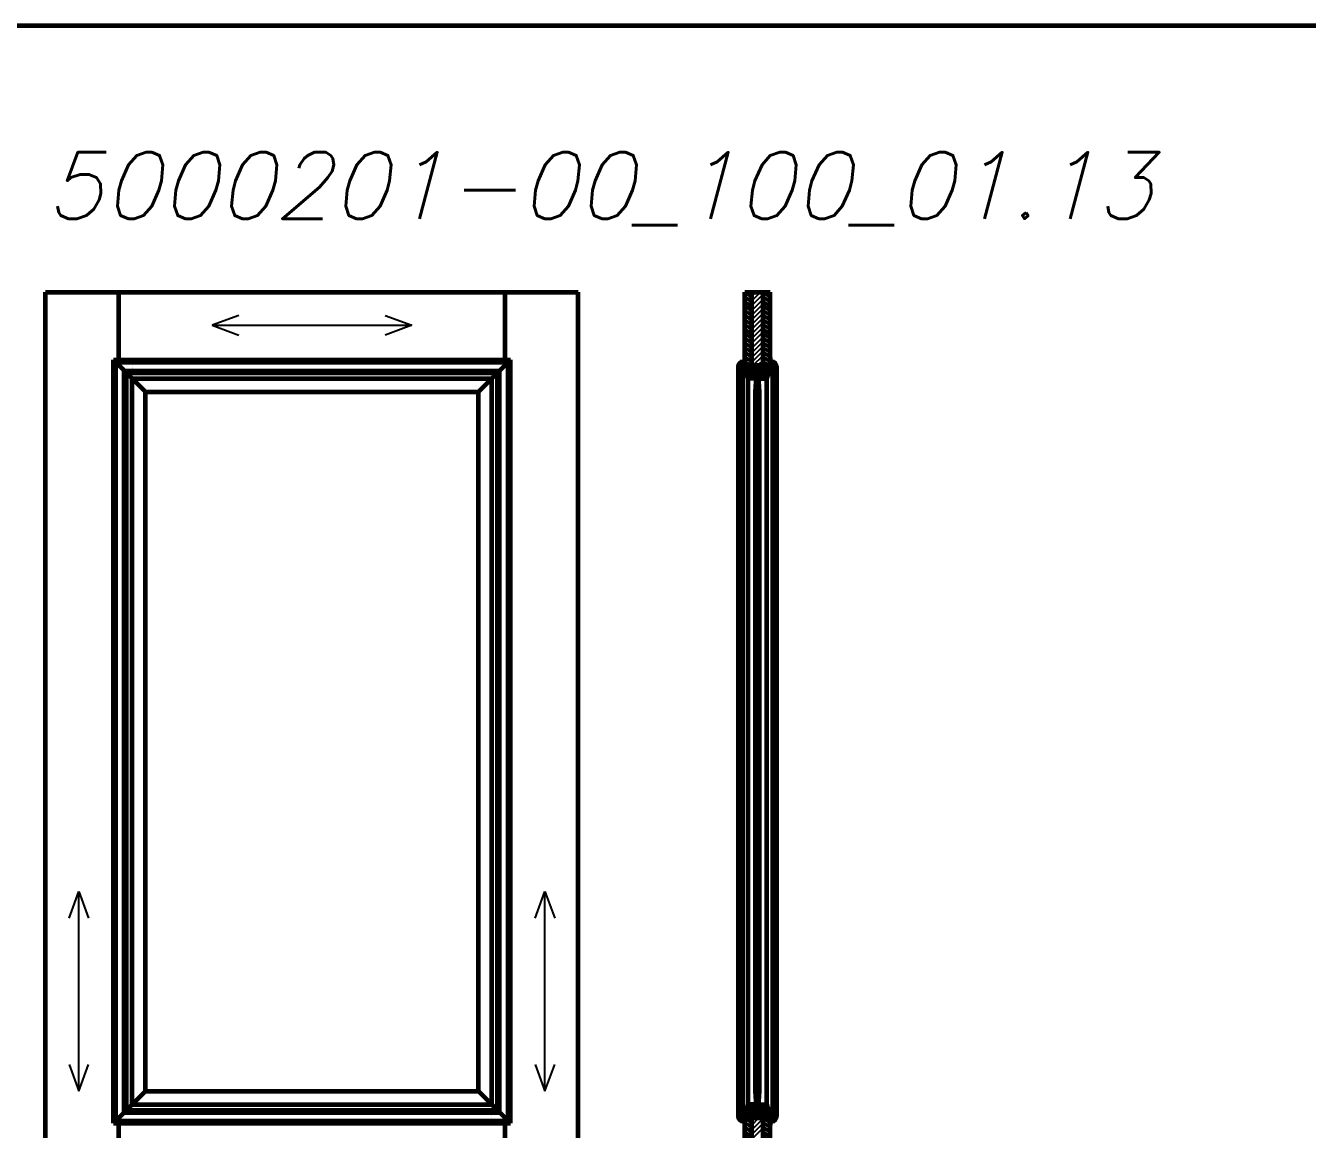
# Model space of a CAD drawing. Header units: inches. Extents: x -4554 to 14101, y -13650 to 2449.
# Drawn here: x -30 to 1895, y -5557 to -3900 of the extents above; entities that cross this region are included whole.
import ezdxf

# ---------------------------------------------------------------- set-up
doc = ezdxf.new("R2010")
doc.units = ezdxf.units.IN
doc.layers.add('Слой1', color=7, linetype='Continuous')
doc.styles.get("Standard").update_dxf_attribs({"font": 'txt.shx', "oblique": 15, "height": 5})

# ---------------------------------------------------------------- blocks, each defined once
blk = doc.blocks.new('*B6')
at = {"layer": 'Слой1', "linetype": 'Continuous'}
for p, q in [((1066.3, -4445.5), (1069.8, -4441.9)), ((1066.3, -4444), (1068.4, -4441.9)), ((1066.9, -4436.4), (1070.4, -4432.8)), ((1066.9, -4435), (1069, -4432.8)), ((1071.1, -4436.4), (1067.6, -4440)), ((1069.7, -4436.4), (1067.6, -4438.5)), ((1067.7, -4445.5), (1069.8, -4443.3)), ((1071.6, -4444.4), (1068.1, -4447.9)), ((1070.2, -4444.4), (1068.1, -4446.5)), ((1068.3, -4436.4), (1070.4, -4434.2)), ((1071.1, -4437.8), (1069, -4440)), ((1071.6, -4445.8), (1069.5, -4447.9)), ((1066, -4454.2), (1069.5, -4450.7)), ((1066, -4452.8), (1068.1, -4450.7)), ((1066, -4462.7), (1069.5, -4459.2)), ((1066, -4461.3), (1068.1, -4459.2)), ((1067.4, -4454.2), (1069.5, -4452.1)), ((1067.4, -4462.7), (1069.5, -4460.6)), ((1072, -4452.5), (1068.5, -4456)), ((1070.6, -4452.5), (1068.5, -4454.6)), ((1072, -4461), (1068.5, -4464.5)), ((1070.6, -4461), (1068.5, -4463.1)), ((1072, -4453.9), (1069.9, -4456)), ((1072, -4462.4), (1069.9, -4464.5)), ((1066, -4471.2), (1069.5, -4467.7)), ((1066, -4469.8), (1068.1, -4467.7)), ((1066, -4479.7), (1069.5, -4476.2)), ((1066, -4478.3), (1068.1, -4476.2)), ((1066, -4488.2), (1069.5, -4484.7)), ((1066, -4486.8), (1068.1, -4484.7)), ((1067.4, -4471.2), (1069.5, -4469.1)), ((1067.4, -4479.7), (1069.5, -4477.6)), ((1072, -4469.5), (1068.5, -4473)), ((1070.6, -4469.5), (1068.5, -4471.6)), ((1072, -4477.9), (1068.5, -4481.5)), ((1070.6, -4477.9), (1068.5, -4480.1)), ((1072, -4470.9), (1069.9, -4473)), ((1072, -4479.4), (1069.9, -4481.5)), ((1066, -4496.7), (1069.5, -4493.1)), ((1066, -4495.3), (1068.1, -4493.1)), ((1066, -4505.2), (1069.5, -4501.6)), ((1066, -4503.7), (1068.1, -4501.6)), ((1067.4, -4488.2), (1069.5, -4486.1)), ((1067.4, -4496.7), (1069.5, -4494.6)), ((1067.4, -4505.2), (1069.5, -4503)), ((1072, -4486.4), (1068.5, -4490)), ((1070.6, -4486.4), (1068.5, -4488.6)), ((1072, -4494.9), (1068.5, -4498.5)), ((1070.6, -4494.9), (1068.5, -4497)), ((1072, -4503.4), (1068.5, -4506.9)), ((1070.6, -4503.4), (1068.5, -4505.5)), ((1072, -4487.8), (1069.9, -4490)), ((1072, -4496.3), (1069.9, -4498.5)), ((1066, -4513.6), (1069.5, -4510.1)), ((1066, -4512.2), (1068.1, -4510.1)), ((1066, -4522.1), (1069.5, -4518.6)), ((1066, -4520.7), (1068.1, -4518.6)), ((1067.4, -4513.6), (1069.5, -4511.5)), ((1067.4, -4522.1), (1069.5, -4520)), ((1072, -4511.9), (1068.5, -4515.4)), ((1070.6, -4511.9), (1068.5, -4514)), ((1072, -4520.4), (1068.5, -4523.9)), ((1070.6, -4520.4), (1068.5, -4522.5)), ((1072, -4504.8), (1069.9, -4506.9)), ((1072, -4513.3), (1069.9, -4515.4)), ((1072, -4521.8), (1069.9, -4523.9)), ((1066, -4530.6), (1069.5, -4527.1)), ((1066, -4529.2), (1068.1, -4527.1)), ((1066, -4539.1), (1069.5, -4535.6)), ((1066, -4537.7), (1068.1, -4535.6)), ((1067.4, -4530.6), (1069.5, -4528.5)), ((1067.4, -4539.1), (1069.5, -4537)), ((1072, -4528.9), (1068.5, -4532.4)), ((1070.6, -4528.9), (1068.5, -4531)), ((1072, -4537.3), (1068.5, -4540.9)), ((1070.6, -4537.3), (1068.5, -4539.5)), ((1072, -4530.3), (1069.9, -4532.4)), ((1072, -4538.8), (1069.9, -4540.9)), ((1066, -4547.6), (1069.5, -4544.1)), ((1066, -4546.2), (1068.1, -4544.1)), ((1066, -4556.1), (1069.5, -4552.5)), ((1066, -4554.7), (1068.1, -4552.5)), ((1066, -4564.6), (1069.5, -4561)), ((1066, -4563.1), (1068.1, -4561)), ((1067.4, -4547.6), (1069.5, -4545.5)), ((1067.4, -4556.1), (1069.5, -4553.9)), ((1072, -4545.8), (1068.5, -4549.4)), ((1070.6, -4545.8), (1068.5, -4547.9)), ((1072, -4554.3), (1068.5, -4557.8)), ((1070.6, -4554.3), (1068.5, -4556.4)), ((1072, -4547.2), (1069.9, -4549.4)), ((1072, -4555.7), (1069.9, -4557.8)), ((1066, -4573), (1069.5, -4569.5)), ((1066, -4571.6), (1068.1, -4569.5)), ((1066, -4581.5), (1069.5, -4578)), ((1066, -4580.1), (1068.1, -4578)), ((1067.4, -4564.6), (1069.5, -4562.4)), ((1067.4, -4573), (1069.5, -4570.9)), ((1067.4, -4581.5), (1069.5, -4579.4)), ((1072, -4562.8), (1068.5, -4566.3)), ((1070.6, -4562.8), (1068.5, -4564.9)), ((1072, -4571.3), (1068.5, -4574.8)), ((1070.6, -4571.3), (1068.5, -4573.4)), ((1072, -4579.8), (1068.5, -4583.3)), ((1070.6, -4579.8), (1068.5, -4581.9)), ((1072, -4564.2), (1069.9, -4566.3)), ((1072, -4572.7), (1069.9, -4574.8)), ((1072, -4581.2), (1069.9, -4583.3)), ((1066, -4590), (1069.5, -4586.5)), ((1066, -4588.6), (1068.1, -4586.5)), ((1066, -4598.5), (1069.5, -4595)), ((1066, -4597.1), (1068.1, -4595)), ((1067.4, -4590), (1069.5, -4587.9)), ((1067.4, -4598.5), (1069.5, -4596.4)), ((1072, -4588.3), (1068.5, -4591.8)), ((1070.6, -4588.3), (1068.5, -4590.4)), ((1072, -4596.7), (1068.5, -4600.3)), ((1070.6, -4596.7), (1068.5, -4598.9)), ((1072, -4589.7), (1069.9, -4591.8)), ((1072, -4598.2), (1069.9, -4600.3)), ((1066, -4607), (1069.5, -4603.4)), ((1066, -4605.6), (1068.1, -4603.4)), ((1066, -4615.5), (1069.5, -4611.9)), ((1066, -4614.1), (1068.1, -4611.9)), ((1067.4, -4607), (1069.5, -4604.9)), ((1067.4, -4615.5), (1069.5, -4613.3)), ((1072, -4605.2), (1068.5, -4608.8)), ((1070.6, -4605.2), (1068.5, -4607.3)), ((1072, -4613.7), (1068.5, -4617.2)), ((1070.6, -4613.7), (1068.5, -4615.8)), ((1072, -4606.6), (1069.9, -4608.8)), ((1072, -4615.1), (1069.9, -4617.2)), ((1066, -4624), (1069.5, -4620.4)), ((1066, -4622.5), (1068.1, -4620.4)), ((1066, -4632.4), (1069.5, -4628.9)), ((1066, -4631), (1068.1, -4628.9)), ((1066, -4640.9), (1069.5, -4637.4)), ((1066, -4639.5), (1068.1, -4637.4)), ((1067.4, -4624), (1069.5, -4621.8)), ((1067.4, -4632.4), (1069.5, -4630.3)), ((1067.4, -4640.9), (1069.5, -4638.8)), ((1072, -4622.2), (1068.5, -4625.7)), ((1070.6, -4622.2), (1068.5, -4624.3)), ((1072, -4630.7), (1068.5, -4634.2)), ((1070.6, -4630.7), (1068.5, -4632.8)), ((1072, -4623.6), (1069.9, -4625.7)), ((1072, -4632.1), (1069.9, -4634.2)), ((1066, -4649.4), (1069.5, -4645.9)), ((1066, -4648), (1068.1, -4645.9)), ((1066, -4657.9), (1069.5, -4654.4)), ((1066, -4656.5), (1068.1, -4654.4)), ((1067.4, -4649.4), (1069.5, -4647.3)), ((1067.4, -4657.9), (1069.5, -4655.8)), ((1072, -4639.2), (1068.5, -4642.7)), ((1070.6, -4639.2), (1068.5, -4641.3)), ((1072, -4647.7), (1068.5, -4651.2)), ((1070.6, -4647.7), (1068.5, -4649.8)), ((1072, -4656.1), (1068.5, -4659.7)), ((1070.6, -4656.1), (1068.5, -4658.3)), ((1072, -4640.6), (1069.9, -4642.7)), ((1072, -4649.1), (1069.9, -4651.2)), ((1072, -4657.6), (1069.9, -4659.7)), ((1066, -4666.4), (1069.5, -4662.8)), ((1066, -4665), (1068.1, -4662.8)), ((1066, -4674.9), (1069.5, -4671.3)), ((1066, -4673.5), (1068.1, -4671.3)), ((1067.4, -4666.4), (1069.5, -4664.3)), ((1067.4, -4674.9), (1069.5, -4672.7)), ((1072, -4664.6), (1068.5, -4668.2)), ((1070.6, -4664.6), (1068.5, -4666.7)), ((1072, -4673.1), (1068.5, -4676.6)), ((1070.6, -4673.1), (1068.5, -4675.2)), ((1072, -4666), (1069.9, -4668.2)), ((1072, -4674.5), (1069.9, -4676.6)), ((1066, -4683.4), (1069.5, -4679.8)), ((1066, -4681.9), (1068.1, -4679.8)), ((1066, -4691.8), (1069.5, -4688.3)), ((1066, -4690.4), (1068.1, -4688.3)), ((1066, -4700.3), (1069.5, -4696.8)), ((1066, -4698.9), (1068.1, -4696.8)), ((1067.4, -4683.4), (1069.5, -4681.2)), ((1067.4, -4691.8), (1069.5, -4689.7)), ((1072, -4681.6), (1068.5, -4685.1)), ((1070.6, -4681.6), (1068.5, -4683.7)), ((1072, -4690.1), (1068.5, -4693.6)), ((1070.6, -4690.1), (1068.5, -4692.2)), ((1072, -4683), (1069.9, -4685.1)), ((1072, -4691.5), (1069.9, -4693.6)), ((1066, -4708.8), (1069.5, -4705.3)), ((1066, -4707.4), (1068.1, -4705.3)), ((1066, -4717.3), (1069.5, -4713.8)), ((1066, -4715.9), (1068.1, -4713.8)), ((1067.4, -4700.3), (1069.5, -4698.2)), ((1067.4, -4708.8), (1069.5, -4706.7)), ((1067.4, -4717.3), (1069.5, -4715.2)), ((1072, -4698.6), (1068.5, -4702.1)), ((1070.6, -4698.6), (1068.5, -4700.7)), ((1072, -4707), (1068.5, -4710.6)), ((1070.6, -4707), (1068.5, -4709.2)), ((1072, -4715.5), (1068.5, -4719.1)), ((1070.6, -4715.5), (1068.5, -4717.7)), ((1072, -4700), (1069.9, -4702.1)), ((1072, -4708.5), (1069.9, -4710.6)), ((1066, -4725.8), (1069.5, -4722.2)), ((1066, -4724.4), (1068.1, -4722.2)), ((1066, -4734.3), (1069.5, -4730.7)), ((1066, -4732.8), (1068.1, -4730.7)), ((1067.4, -4725.8), (1069.5, -4723.7)), ((1067.4, -4734.3), (1069.5, -4732.1)), ((1072, -4724), (1068.5, -4727.6)), ((1070.6, -4724), (1068.5, -4726.1)), ((1072, -4732.5), (1068.5, -4736)), ((1070.6, -4732.5), (1068.5, -4734.6)), ((1072, -4716.9), (1069.9, -4719.1)), ((1072, -4725.4), (1069.9, -4727.6)), ((1072, -4733.9), (1069.9, -4736)), ((1066, -4742.7), (1069.5, -4739.2)), ((1066, -4741.3), (1068.1, -4739.2)), ((1066, -4751.2), (1069.5, -4747.7)), ((1066, -4749.8), (1068.1, -4747.7)), ((1067.4, -4742.7), (1069.5, -4740.6)), ((1067.4, -4751.2), (1069.5, -4749.1)), ((1072, -4741), (1068.5, -4744.5)), ((1070.6, -4741), (1068.5, -4743.1)), ((1072, -4749.5), (1068.5, -4753)), ((1070.6, -4749.5), (1068.5, -4751.6)), ((1072, -4742.4), (1069.9, -4744.5)), ((1072, -4750.9), (1069.9, -4753)), ((1066, -4759.7), (1069.5, -4756.2)), ((1066, -4758.3), (1068.1, -4756.2)), ((1066, -4768.2), (1069.5, -4764.7)), ((1066, -4766.8), (1068.1, -4764.7)), ((1066, -4776.7), (1069.5, -4773.2)), ((1066, -4775.3), (1068.1, -4773.2)), ((1067.4, -4759.7), (1069.5, -4757.6)), ((1067.4, -4768.2), (1069.5, -4766.1)), ((1072, -4758), (1068.5, -4761.5)), ((1070.6, -4758), (1068.5, -4760.1)), ((1072, -4766.4), (1068.5, -4770)), ((1070.6, -4766.4), (1068.5, -4768.6)), ((1072, -4759.4), (1069.9, -4761.5)), ((1072, -4767.9), (1069.9, -4770)), ((1066, -4785.2), (1069.5, -4781.6)), ((1066, -4783.8), (1068.1, -4781.6)), ((1066, -4793.7), (1069.5, -4790.1)), ((1066, -4792.2), (1068.1, -4790.1)), ((1067.4, -4776.7), (1069.5, -4774.6)), ((1067.4, -4785.2), (1069.5, -4783.1)), ((1067.4, -4793.7), (1069.5, -4791.5)), ((1072, -4774.9), (1068.5, -4778.5)), ((1070.6, -4774.9), (1068.5, -4777.1)), ((1072, -4783.4), (1068.5, -4787)), ((1070.6, -4783.4), (1068.5, -4785.5)), ((1072, -4791.9), (1068.5, -4795.4)), ((1070.6, -4791.9), (1068.5, -4794)), ((1072, -4776.3), (1069.9, -4778.5)), ((1072, -4784.8), (1069.9, -4787)), ((1066, -4802.1), (1069.5, -4798.6)), ((1066, -4800.7), (1068.1, -4798.6)), ((1066, -4810.6), (1069.5, -4807.1)), ((1066, -4809.2), (1068.1, -4807.1)), ((1067.4, -4802.1), (1069.5, -4800)), ((1067.4, -4810.6), (1069.5, -4808.5)), ((1072, -4800.4), (1068.5, -4803.9)), ((1070.6, -4800.4), (1068.5, -4802.5)), ((1072, -4808.9), (1068.5, -4812.4)), ((1070.6, -4808.9), (1068.5, -4811)), ((1072, -4793.3), (1069.9, -4795.4)), ((1072, -4801.8), (1069.9, -4803.9)), ((1072, -4810.3), (1069.9, -4812.4)), ((1066, -4819.1), (1069.5, -4815.6)), ((1066, -4817.7), (1068.1, -4815.6)), ((1066, -4827.6), (1069.5, -4824.1)), ((1066, -4826.2), (1068.1, -4824.1)), ((1067.4, -4819.1), (1069.5, -4817)), ((1067.4, -4827.6), (1069.5, -4825.5)), ((1072, -4817.4), (1068.5, -4820.9)), ((1070.6, -4817.4), (1068.5, -4819.5)), ((1072, -4825.8), (1068.5, -4829.4)), ((1070.6, -4825.8), (1068.5, -4828)), ((1072, -4818.8), (1069.9, -4820.9)), ((1072, -4827.3), (1069.9, -4829.4)), ((1066, -4836.1), (1069.5, -4832.6)), ((1066, -4834.7), (1068.1, -4832.6)), ((1066, -4844.6), (1069.5, -4841)), ((1066, -4843.2), (1068.1, -4841)), ((1066, -4853.1), (1069.5, -4849.5)), ((1066, -4851.6), (1068.1, -4849.5)), ((1067.4, -4836.1), (1069.5, -4834)), ((1067.4, -4844.6), (1069.5, -4842.4)), ((1072, -4834.3), (1068.5, -4837.9)), ((1070.6, -4834.3), (1068.5, -4836.4)), ((1072, -4842.8), (1068.5, -4846.3)), ((1070.6, -4842.8), (1068.5, -4844.9)), ((1072, -4835.7), (1069.9, -4837.9)), ((1072, -4844.2), (1069.9, -4846.3)), ((1066, -4861.5), (1069.5, -4858)), ((1066, -4860.1), (1068.1, -4858)), ((1066, -4870), (1069.5, -4866.5)), ((1066, -4868.6), (1068.1, -4866.5)), ((1067.4, -4853.1), (1069.5, -4850.9)), ((1067.4, -4861.5), (1069.5, -4859.4)), ((1067.4, -4870), (1069.5, -4867.9)), ((1072, -4851.3), (1068.5, -4854.8)), ((1070.6, -4851.3), (1068.5, -4853.4)), ((1072, -4859.8), (1068.5, -4863.3)), ((1070.6, -4859.8), (1068.5, -4861.9)), ((1072, -4868.3), (1068.5, -4871.8)), ((1070.6, -4868.3), (1068.5, -4870.4)), ((1072, -4852.7), (1069.9, -4854.8)), ((1072, -4861.2), (1069.9, -4863.3)), ((1072, -4869.7), (1069.9, -4871.8)), ((1066, -4878.5), (1069.5, -4875)), ((1066, -4877.1), (1068.1, -4875)), ((1066, -4887), (1069.5, -4883.5)), ((1066, -4885.6), (1068.1, -4883.5)), ((1067.4, -4878.5), (1069.5, -4876.4)), ((1067.4, -4887), (1069.5, -4884.9)), ((1072, -4876.8), (1068.5, -4880.3)), ((1070.6, -4876.8), (1068.5, -4878.9)), ((1072, -4885.2), (1068.5, -4888.8)), ((1070.6, -4885.2), (1068.5, -4887.4)), ((1072, -4878.2), (1069.9, -4880.3)), ((1072, -4886.7), (1069.9, -4888.8)), ((1066, -4895.5), (1069.5, -4891.9)), ((1066, -4894.1), (1068.1, -4891.9)), ((1066, -4904), (1069.5, -4900.4)), ((1066, -4902.6), (1068.1, -4900.4)), ((1067.4, -4895.5), (1069.5, -4893.4)), ((1067.4, -4904), (1069.5, -4901.8)), ((1072, -4893.7), (1068.5, -4897.3)), ((1070.6, -4893.7), (1068.5, -4895.8)), ((1072, -4902.2), (1068.5, -4905.7)), ((1070.6, -4902.2), (1068.5, -4904.3)), ((1072, -4895.1), (1069.9, -4897.3)), ((1072, -4903.6), (1069.9, -4905.7)), ((1066, -4912.5), (1069.5, -4908.9)), ((1066, -4911), (1068.1, -4908.9)), ((1066, -4920.9), (1069.5, -4917.4)), ((1066, -4919.5), (1068.1, -4917.4)), ((1066, -4929.4), (1069.5, -4925.9)), ((1066, -4928), (1068.1, -4925.9)), ((1067.4, -4912.5), (1069.5, -4910.3)), ((1067.4, -4920.9), (1069.5, -4918.8)), ((1067.4, -4929.4), (1069.5, -4927.3)), ((1072, -4910.7), (1068.5, -4914.2)), ((1070.6, -4910.7), (1068.5, -4912.8)), ((1072, -4919.2), (1068.5, -4922.7)), ((1070.6, -4919.2), (1068.5, -4921.3)), ((1072, -4927.7), (1068.5, -4931.2)), ((1070.6, -4927.7), (1068.5, -4929.8)), ((1072, -4912.1), (1069.9, -4914.2)), ((1072, -4920.6), (1069.9, -4922.7)), ((1066, -4937.9), (1069.5, -4934.4)), ((1066, -4936.5), (1068.1, -4934.4)), ((1066, -4946.4), (1069.5, -4942.9)), ((1066, -4945), (1068.1, -4942.9)), ((1067.4, -4937.9), (1069.5, -4935.8)), ((1067.4, -4946.4), (1069.5, -4944.3)), ((1072, -4936.2), (1068.5, -4939.7)), ((1070.6, -4936.2), (1068.5, -4938.3)), ((1072, -4944.6), (1068.5, -4948.2)), ((1070.6, -4944.6), (1068.5, -4946.8)), ((1072, -4929.1), (1069.9, -4931.2)), ((1072, -4937.6), (1069.9, -4939.7)), ((1072, -4946.1), (1069.9, -4948.2)), ((1066, -4954.9), (1069.5, -4951.3)), ((1066, -4953.5), (1068.1, -4951.3)), ((1066, -4963.4), (1069.5, -4959.8)), ((1066, -4962), (1068.1, -4959.8)), ((1067.4, -4954.9), (1069.5, -4952.8)), ((1067.4, -4963.4), (1069.5, -4961.2)), ((1072, -4953.1), (1068.5, -4956.7)), ((1070.6, -4953.1), (1068.5, -4955.2)), ((1072, -4961.6), (1068.5, -4965.1)), ((1070.6, -4961.6), (1068.5, -4963.7)), ((1072, -4954.5), (1069.9, -4956.7)), ((1072, -4963), (1069.9, -4965.1)), ((1066, -4971.9), (1069.5, -4968.3)), ((1066, -4970.4), (1068.1, -4968.3)), ((1066, -4980.3), (1069.5, -4976.8)), ((1066, -4978.9), (1068.1, -4976.8)), ((1066, -4988.8), (1069.5, -4985.3)), ((1066, -4987.4), (1068.1, -4985.3)), ((1067.4, -4971.9), (1069.5, -4969.7)), ((1067.4, -4980.3), (1069.5, -4978.2)), ((1072, -4970.1), (1068.5, -4973.6)), ((1070.6, -4970.1), (1068.5, -4972.2)), ((1072, -4978.6), (1068.5, -4982.1)), ((1070.6, -4978.6), (1068.5, -4980.7)), ((1072, -4971.5), (1069.9, -4973.6)), ((1072, -4980), (1069.9, -4982.1)), ((1066, -4997.3), (1069.5, -4993.8)), ((1066, -4995.9), (1068.1, -4993.8)), ((1066, -5005.8), (1069.5, -5002.3)), ((1066, -5004.4), (1068.1, -5002.3)), ((1067.4, -4988.8), (1069.5, -4986.7)), ((1067.4, -4997.3), (1069.5, -4995.2)), ((1067.4, -5005.8), (1069.5, -5003.7)), ((1072, -4987.1), (1068.5, -4990.6)), ((1070.6, -4987.1), (1068.5, -4989.2)), ((1072, -4995.5), (1068.5, -4999.1)), ((1070.6, -4995.5), (1068.5, -4997.7)), ((1072, -5004), (1068.5, -5007.6)), ((1070.6, -5004), (1068.5, -5006.2)), ((1072, -4988.5), (1069.9, -4990.6)), ((1072, -4997), (1069.9, -4999.1)), ((1066, -5014.3), (1069.5, -5010.7)), ((1066, -5012.9), (1068.1, -5010.7)), ((1066, -5022.8), (1069.5, -5019.2)), ((1066, -5021.3), (1068.1, -5019.2)), ((1067.4, -5014.3), (1069.5, -5012.2)), ((1067.4, -5022.8), (1069.5, -5020.6)), ((1072, -5012.5), (1068.5, -5016.1)), ((1070.6, -5012.5), (1068.5, -5014.6)), ((1072, -5021), (1068.5, -5024.5)), ((1070.6, -5021), (1068.5, -5023.1)), ((1072, -5005.4), (1069.9, -5007.6)), ((1072, -5013.9), (1069.9, -5016.1)), ((1072, -5022.4), (1069.9, -5024.5)), ((1066, -5031.2), (1069.5, -5027.7)), ((1066, -5029.8), (1068.1, -5027.7)), ((1066, -5039.7), (1069.5, -5036.2)), ((1066, -5038.3), (1068.1, -5036.2)), ((1067.4, -5031.2), (1069.5, -5029.1)), ((1067.4, -5039.7), (1069.5, -5037.6)), ((1072, -5029.5), (1068.5, -5033)), ((1070.6, -5029.5), (1068.5, -5031.6)), ((1072, -5038), (1068.5, -5041.5)), ((1070.6, -5038), (1068.5, -5040.1)), ((1072, -5030.9), (1069.9, -5033)), ((1072, -5039.4), (1069.9, -5041.5)), ((1066, -5048.2), (1069.5, -5044.7)), ((1066, -5046.8), (1068.1, -5044.7)), ((1066, -5056.7), (1069.5, -5053.2)), ((1066, -5055.3), (1068.1, -5053.2)), ((1066, -5065.2), (1069.5, -5061.7)), ((1066, -5063.8), (1068.1, -5061.7)), ((1067.4, -5048.2), (1069.5, -5046.1)), ((1067.4, -5056.7), (1069.5, -5054.6)), ((1072, -5046.5), (1068.5, -5050)), ((1070.6, -5046.5), (1068.5, -5048.6)), ((1072, -5054.9), (1068.5, -5058.5)), ((1070.6, -5054.9), (1068.5, -5057.1)), ((1072, -5047.9), (1069.9, -5050)), ((1072, -5056.4), (1069.9, -5058.5)), ((1066, -5073.7), (1069.5, -5070.1)), ((1066, -5072.3), (1068.1, -5070.1)), ((1066, -5082.2), (1069.5, -5078.6)), ((1066, -5080.7), (1068.1, -5078.6)), ((1067.4, -5065.2), (1069.5, -5063.1)), ((1067.4, -5073.7), (1069.5, -5071.6)), ((1067.4, -5082.2), (1069.5, -5080)), ((1072, -5063.4), (1068.5, -5067)), ((1070.6, -5063.4), (1068.5, -5065.6)), ((1072, -5071.9), (1068.5, -5075.5)), ((1070.6, -5071.9), (1068.5, -5074)), ((1072, -5080.4), (1068.5, -5083.9)), ((1070.6, -5080.4), (1068.5, -5082.5)), ((1072, -5064.8), (1069.9, -5067)), ((1072, -5073.3), (1069.9, -5075.5)), ((1072, -5081.8), (1069.9, -5083.9)), ((1066, -5090.6), (1069.5, -5087.1)), ((1066, -5089.2), (1068.1, -5087.1)), ((1066, -5099.1), (1069.5, -5095.6)), ((1066, -5097.7), (1068.1, -5095.6)), ((1067.4, -5090.6), (1069.5, -5088.5)), ((1067.4, -5099.1), (1069.5, -5097)), ((1072, -5088.9), (1068.5, -5092.4)), ((1070.6, -5088.9), (1068.5, -5091)), ((1072, -5097.4), (1068.5, -5100.9)), ((1070.6, -5097.4), (1068.5, -5099.5)), ((1072, -5090.3), (1069.9, -5092.4)), ((1072, -5098.8), (1069.9, -5100.9)), ((1066, -5107.6), (1069.5, -5104.1)), ((1066, -5106.2), (1068.1, -5104.1)), ((1066, -5116.1), (1069.5, -5112.6)), ((1066, -5114.7), (1068.1, -5112.6)), ((1067.4, -5107.6), (1069.5, -5105.5)), ((1067.4, -5116.1), (1069.5, -5114)), ((1072, -5105.9), (1068.5, -5109.4)), ((1070.6, -5105.9), (1068.5, -5108)), ((1072, -5114.3), (1068.5, -5117.9)), ((1070.6, -5114.3), (1068.5, -5116.5)), ((1072, -5107.3), (1069.9, -5109.4)), ((1072, -5115.8), (1069.9, -5117.9)), ((1066, -5124.6), (1069.5, -5121)), ((1066, -5123.2), (1068.1, -5121)), ((1066, -5133.1), (1069.5, -5129.5)), ((1066, -5131.7), (1068.1, -5129.5)), ((1066, -5141.6), (1069.5, -5138)), ((1066, -5140.1), (1068.1, -5138)), ((1067.4, -5124.6), (1069.5, -5122.5)), ((1067.4, -5133.1), (1069.5, -5130.9)), ((1067.4, -5141.6), (1069.5, -5139.4)), ((1072, -5122.8), (1068.5, -5126.4)), ((1070.6, -5122.8), (1068.5, -5124.9)), ((1072, -5131.3), (1068.5, -5134.8)), ((1070.6, -5131.3), (1068.5, -5133.4)), ((1072, -5124.2), (1069.9, -5126.4)), ((1072, -5132.7), (1069.9, -5134.8)), ((1066, -5150), (1069.5, -5146.5)), ((1066, -5148.6), (1068.1, -5146.5)), ((1066, -5158.5), (1069.5, -5155)), ((1066, -5157.1), (1068.1, -5155)), ((1067.4, -5150), (1069.5, -5147.9)), ((1067.4, -5158.5), (1069.5, -5156.4)), ((1072, -5139.8), (1068.5, -5143.3)), ((1070.6, -5139.8), (1068.5, -5141.9)), ((1072, -5148.3), (1068.5, -5151.8)), ((1070.6, -5148.3), (1068.5, -5150.4)), ((1072, -5156.8), (1068.5, -5160.3)), ((1070.6, -5156.8), (1068.5, -5158.9)), ((1072, -5141.2), (1069.9, -5143.3)), ((1072, -5149.7), (1069.9, -5151.8)), ((1072, -5158.2), (1069.9, -5160.3)), ((1066, -5167), (1069.5, -5163.5)), ((1066, -5165.6), (1068.1, -5163.5)), ((1066, -5175.5), (1069.5, -5172)), ((1066, -5174.1), (1068.1, -5172)), ((1067.4, -5167), (1069.5, -5164.9)), ((1067.4, -5175.5), (1069.5, -5173.4)), ((1072, -5165.3), (1068.5, -5168.8)), ((1070.6, -5165.3), (1068.5, -5167.4)), ((1072, -5173.7), (1068.5, -5177.3)), ((1070.6, -5173.7), (1068.5, -5175.9)), ((1072, -5166.7), (1069.9, -5168.8)), ((1072, -5175.2), (1069.9, -5177.3)), ((1066, -5184), (1069.5, -5180.4)), ((1066, -5182.6), (1068.1, -5180.4)), ((1066, -5192.5), (1069.5, -5188.9)), ((1066, -5191.1), (1068.1, -5188.9)), ((1067.4, -5184), (1069.5, -5181.9)), ((1067.4, -5192.5), (1069.5, -5190.3)), ((1072, -5182.2), (1068.5, -5185.8)), ((1070.6, -5182.2), (1068.5, -5184.3)), ((1072, -5190.7), (1068.5, -5194.2)), ((1070.6, -5190.7), (1068.5, -5192.8)), ((1072, -5183.6), (1069.9, -5185.8)), ((1072, -5192.1), (1069.9, -5194.2)), ((1066, -5201), (1069.5, -5197.4)), ((1066, -5199.5), (1068.1, -5197.4)), ((1066, -5209.4), (1069.5, -5205.9)), ((1066, -5208), (1068.1, -5205.9)), ((1066, -5217.9), (1069.5, -5214.4)), ((1066, -5216.5), (1068.1, -5214.4)), ((1067.4, -5201), (1069.5, -5198.8)), ((1067.4, -5209.4), (1069.5, -5207.3)), ((1067.4, -5217.9), (1069.5, -5215.8)), ((1072, -5199.2), (1068.5, -5202.7)), ((1070.6, -5199.2), (1068.5, -5201.3)), ((1072, -5207.7), (1068.5, -5211.2)), ((1070.6, -5207.7), (1068.5, -5209.8)), ((1072, -5216.2), (1068.5, -5219.7)), ((1070.6, -5216.2), (1068.5, -5218.3)), ((1072, -5200.6), (1069.9, -5202.7)), ((1072, -5209.1), (1069.9, -5211.2)), ((1066, -5226.4), (1069.5, -5222.9)), ((1066, -5225), (1068.1, -5222.9)), ((1066, -5234.9), (1069.5, -5231.4)), ((1066, -5233.5), (1068.1, -5231.4)), ((1067.4, -5226.4), (1069.5, -5224.3)), ((1067.4, -5234.9), (1069.5, -5232.8)), ((1072, -5224.7), (1068.5, -5228.2)), ((1070.6, -5224.7), (1068.5, -5226.8)), ((1072, -5233.1), (1068.5, -5236.7)), ((1070.6, -5233.1), (1068.5, -5235.3)), ((1072, -5217.6), (1069.9, -5219.7)), ((1072, -5226.1), (1069.9, -5228.2)), ((1072, -5234.6), (1069.9, -5236.7)), ((1066, -5243.4), (1069.5, -5239.8)), ((1066, -5242), (1068.1, -5239.8)), ((1066, -5251.9), (1069.5, -5248.3)), ((1066, -5250.5), (1068.1, -5248.3)), ((1067.4, -5243.4), (1069.5, -5241.3)), ((1067.4, -5251.9), (1069.5, -5249.7)), ((1072, -5241.6), (1068.5, -5245.2)), ((1070.6, -5241.6), (1068.5, -5243.7)), ((1072, -5250.1), (1068.5, -5253.6)), ((1070.6, -5250.1), (1068.5, -5252.2)), ((1072, -5243), (1069.9, -5245.2)), ((1072, -5251.5), (1069.9, -5253.6)), ((1066, -5260.3), (1069.5, -5256.8)), ((1066, -5258.9), (1068.1, -5256.8)), ((1066, -5268.8), (1069.5, -5265.3)), ((1066, -5267.4), (1068.1, -5265.3)), ((1066, -5277.3), (1069.5, -5273.8)), ((1066, -5275.9), (1068.1, -5273.8)), ((1067.4, -5260.3), (1069.5, -5258.2)), ((1067.4, -5268.8), (1069.5, -5266.7)), ((1072, -5258.6), (1068.5, -5262.1)), ((1070.6, -5258.6), (1068.5, -5260.7)), ((1072, -5267.1), (1068.5, -5270.6)), ((1070.6, -5267.1), (1068.5, -5269.2)), ((1072, -5260), (1069.9, -5262.1)), ((1072, -5268.5), (1069.9, -5270.6)), ((1066, -5285.8), (1069.5, -5282.3)), ((1066, -5284.4), (1068.1, -5282.3)), ((1066, -5294.3), (1069.5, -5290.8)), ((1066, -5292.9), (1068.1, -5290.8)), ((1067.4, -5277.3), (1069.5, -5275.2)), ((1067.4, -5285.8), (1069.5, -5283.7)), ((1067.4, -5294.3), (1069.5, -5292.2)), ((1072, -5275.6), (1068.5, -5279.1)), ((1070.6, -5275.6), (1068.5, -5277.7)), ((1072, -5284), (1068.5, -5287.6)), ((1070.6, -5284), (1068.5, -5286.2)), ((1072, -5292.5), (1068.5, -5296.1)), ((1070.6, -5292.5), (1068.5, -5294.7)), ((1072, -5277), (1069.9, -5279.1)), ((1072, -5285.5), (1069.9, -5287.6)), ((1066, -5302.8), (1069.5, -5299.2)), ((1066, -5301.4), (1068.1, -5299.2)), ((1066, -5311.3), (1069.5, -5307.7)), ((1066, -5309.8), (1068.1, -5307.7)), ((1067.4, -5302.8), (1069.5, -5300.7)), ((1067.4, -5311.3), (1069.5, -5309.1)), ((1072, -5301), (1068.5, -5304.6)), ((1070.6, -5301), (1068.5, -5303.1)), ((1072, -5309.5), (1068.5, -5313)), ((1070.6, -5309.5), (1068.5, -5311.6)), ((1072, -5293.9), (1069.9, -5296.1)), ((1072, -5302.4), (1069.9, -5304.6)), ((1072, -5310.9), (1069.9, -5313)), ((1066, -5319.7), (1069.5, -5316.2)), ((1066, -5318.3), (1068.1, -5316.2)), ((1066, -5328.2), (1069.5, -5324.7)), ((1066, -5326.8), (1068.1, -5324.7)), ((1067.4, -5319.7), (1069.5, -5317.6)), ((1067.4, -5328.2), (1069.5, -5326.1)), ((1072, -5318), (1068.5, -5321.5)), ((1070.6, -5318), (1068.5, -5320.1)), ((1072, -5326.5), (1068.5, -5330)), ((1070.6, -5326.5), (1068.5, -5328.6)), ((1072, -5319.4), (1069.9, -5321.5)), ((1072, -5327.9), (1069.9, -5330)), ((1066, -5336.7), (1069.5, -5333.2)), ((1066, -5335.3), (1068.1, -5333.2)), ((1066, -5345.2), (1069.5, -5341.7)), ((1066, -5343.8), (1068.1, -5341.7)), ((1066, -5353.7), (1069.5, -5350.2)), ((1066, -5352.3), (1068.1, -5350.2)), ((1067.4, -5336.7), (1069.5, -5334.6)), ((1067.4, -5345.2), (1069.5, -5343.1)), ((1072, -5335), (1068.5, -5338.5)), ((1070.6, -5335), (1068.5, -5337.1)), ((1072, -5343.4), (1068.5, -5347)), ((1070.6, -5343.4), (1068.5, -5345.6)), ((1072, -5336.4), (1069.9, -5338.5)), ((1072, -5344.9), (1069.9, -5347)), ((1066, -5362.2), (1069.5, -5358.6)), ((1066, -5360.8), (1068.1, -5358.6)), ((1066, -5370.7), (1069.5, -5367.1)), ((1066, -5369.2), (1068.1, -5367.1)), ((1067.4, -5353.7), (1069.5, -5351.6)), ((1067.4, -5362.2), (1069.5, -5360.1)), ((1067.4, -5370.7), (1069.5, -5368.5)), ((1072, -5351.9), (1068.5, -5355.5)), ((1070.6, -5351.9), (1068.5, -5354.1)), ((1072, -5360.4), (1068.5, -5364)), ((1070.6, -5360.4), (1068.5, -5362.5)), ((1072, -5368.9), (1068.5, -5372.4)), ((1070.6, -5368.9), (1068.5, -5371)), ((1072, -5353.3), (1069.9, -5355.5)), ((1072, -5361.8), (1069.9, -5364)), ((1072, -5370.3), (1069.9, -5372.4)), ((1066, -5379.1), (1069.5, -5375.6)), ((1066, -5377.7), (1068.1, -5375.6)), ((1066, -5387.6), (1069.5, -5384.1)), ((1066, -5386.2), (1068.1, -5384.1)), ((1067.4, -5379.1), (1069.5, -5377)), ((1067.4, -5387.6), (1069.5, -5385.5)), ((1072, -5377.4), (1068.5, -5380.9)), ((1070.6, -5377.4), (1068.5, -5379.5)), ((1072, -5385.9), (1068.5, -5389.4)), ((1070.6, -5385.9), (1068.5, -5388)), ((1072, -5378.8), (1069.9, -5380.9)), ((1072, -5387.3), (1069.9, -5389.4)), ((1066, -5396.1), (1069.5, -5392.6)), ((1066, -5394.7), (1068.1, -5392.6)), ((1066, -5404.6), (1069.5, -5401.1)), ((1066, -5403.2), (1068.1, -5401.1)), ((1067.4, -5396.1), (1069.5, -5394)), ((1067.4, -5404.6), (1069.5, -5402.5)), ((1072, -5394.4), (1068.5, -5397.9)), ((1070.6, -5394.4), (1068.5, -5396.5)), ((1072, -5402.8), (1068.5, -5406.4)), ((1070.6, -5402.8), (1068.5, -5405)), ((1072, -5395.8), (1069.9, -5397.9)), ((1072, -5404.3), (1069.9, -5406.4)), ((1066, -5413.1), (1069.5, -5409.5)), ((1066, -5411.7), (1068.1, -5409.5)), ((1066, -5421.6), (1069.5, -5418)), ((1066, -5420.2), (1068.1, -5418)), ((1066, -5430.1), (1069.5, -5426.5)), ((1066, -5428.6), (1068.1, -5426.5)), ((1067.4, -5413.1), (1069.5, -5411)), ((1067.4, -5421.6), (1069.5, -5419.4)), ((1067.4, -5430.1), (1069.5, -5427.9)), ((1072, -5411.3), (1068.5, -5414.9)), ((1070.6, -5411.3), (1068.5, -5413.4)), ((1072, -5419.8), (1068.5, -5423.3)), ((1070.6, -5419.8), (1068.5, -5421.9)), ((1072, -5428.3), (1068.5, -5431.8)), ((1070.6, -5428.3), (1068.5, -5430.4)), ((1072, -5412.7), (1069.9, -5414.9)), ((1072, -5421.2), (1069.9, -5423.3)), ((1066, -5438.5), (1069.5, -5435)), ((1066, -5437.1), (1068.1, -5435)), ((1066, -5447), (1069.5, -5443.5)), ((1066, -5445.6), (1068.1, -5443.5)), ((1067.4, -5438.5), (1069.5, -5436.4)), ((1067.4, -5447), (1069.5, -5444.9)), ((1072, -5436.8), (1068.5, -5440.3)), ((1070.6, -5436.8), (1068.5, -5438.9)), ((1072, -5445.3), (1068.5, -5448.8)), ((1070.6, -5445.3), (1068.5, -5447.4)), ((1072, -5429.7), (1069.9, -5431.8)), ((1072, -5438.2), (1069.9, -5440.3)), ((1072, -5446.7), (1069.9, -5448.8)), ((1066, -5455.5), (1069.5, -5452)), ((1066, -5454.1), (1068.1, -5452)), ((1066, -5464), (1069.5, -5460.5)), ((1066, -5462.6), (1068.1, -5460.5)), ((1067.4, -5455.5), (1069.5, -5453.4)), ((1067.4, -5464), (1069.5, -5461.9)), ((1072, -5453.8), (1068.5, -5457.3)), ((1070.6, -5453.8), (1068.5, -5455.9)), ((1072, -5462.2), (1068.5, -5465.8)), ((1070.6, -5462.2), (1068.5, -5464.4)), ((1072, -5455.2), (1069.9, -5457.3)), ((1072, -5463.7), (1069.9, -5465.8)), ((1066, -5472.5), (1069.5, -5468.9)), ((1066, -5471.1), (1068.1, -5468.9)), ((1066, -5481), (1069.5, -5477.4)), ((1066, -5479.6), (1068.1, -5477.4)), ((1066, -5489.5), (1069.5, -5485.9)), ((1066, -5488), (1068.1, -5485.9)), ((1067.4, -5472.5), (1069.5, -5470.4)), ((1067.4, -5481), (1069.5, -5478.8)), ((1072, -5470.7), (1068.5, -5474.3)), ((1070.6, -5470.7), (1068.5, -5472.8)), ((1072, -5479.2), (1068.5, -5482.7)), ((1070.6, -5479.2), (1068.5, -5481.3)), ((1072, -5472.1), (1069.9, -5474.3)), ((1072, -5480.6), (1069.9, -5482.7)), ((1066, -5497.9), (1069.5, -5494.4)), ((1066, -5496.5), (1068.1, -5494.4)), ((1066.4, -5506), (1069.9, -5502.5)), ((1066.4, -5504.6), (1068.5, -5502.5)), ((1067.4, -5489.5), (1069.5, -5487.3)), ((1067.4, -5497.9), (1069.5, -5495.8)), ((1067.8, -5506), (1069.9, -5503.9)), ((1071.7, -5505), (1068.1, -5508.5)), ((1070.3, -5505), (1068.1, -5507.1)), ((1072, -5487.7), (1068.5, -5491.2)), ((1070.6, -5487.7), (1068.5, -5489.8)), ((1072, -5496.2), (1068.5, -5499.7)), ((1070.6, -5496.2), (1068.5, -5498.3)), ((1072, -5489.1), (1069.9, -5491.2)), ((1072, -5497.6), (1069.9, -5499.7)), ((1066.9, -5514), (1070.5, -5510.4)), ((1066.9, -5512.6), (1069.1, -5510.4)), ((1071.1, -5514.1), (1067.5, -5517.6)), ((1069.6, -5514.1), (1067.5, -5516.2)), ((1068.3, -5514), (1070.5, -5511.9)), ((1071.1, -5515.5), (1068.9, -5517.6)), ((1071.7, -5506.4), (1069.5, -5508.5))]:
    blk.add_line(p, q, dxfattribs=at)
blk = doc.blocks.new('*B536')
at = {"layer": 'Слой1', "linetype": 'Continuous'}
for p, q in [((1060.5, -4308.7), (1050, -4302.6)), ((1050, -4306.1), (1060.5, -4312.1)), ((1060.5, -4315.6), (1050, -4309.5)), ((1051.5, -4300), (1060.5, -4305.2)), ((1060.5, -4301.7), (1057.5, -4300)), ((1050, -4313), (1060.5, -4319.1)), ((1060.5, -4322.5), (1050, -4316.5)), ((1050, -4319.9), (1060.5, -4326)), ((1060.5, -4329.4), (1050, -4323.4)), ((1050, -4326.8), (1060.5, -4332.9)), ((1060.5, -4336.4), (1050, -4330.3)), ((1050, -4333.8), (1060.5, -4339.8)), ((1060.5, -4343.3), (1050, -4337.2)), ((1050, -4340.7), (1060.5, -4346.8)), ((1060.5, -4350.2), (1050, -4344.2)), ((1050, -4347.6), (1060.5, -4353.7)), ((1060.5, -4357.2), (1050, -4351.1)), ((1050, -4354.6), (1060.5, -4360.6)), ((1060.5, -4364.1), (1050, -4358)), ((1050, -4361.5), (1060.5, -4367.5)), ((1060.5, -4371), (1050, -4365)), ((1050, -4368.4), (1060.5, -4374.5)), ((1060.5, -4377.9), (1050, -4371.9)), ((1050, -4375.3), (1060.5, -4381.4)), ((1060.5, -4384.9), (1050, -4378.8)), ((1050, -4382.3), (1060.5, -4388.3)), ((1060.5, -4391.8), (1050, -4385.7)), ((1050, -4389.2), (1060.5, -4395.3)), ((1060.5, -4398.7), (1050, -4392.7)), ((1050, -4396.1), (1060.5, -4402.2)), ((1060.5, -4405.7), (1050, -4399.6)), ((1050, -4403.1), (1060.5, -4409.1)), ((1056, -4410), (1050, -4406.5)), ((1050, -4410), (1050, -4410))]:
    blk.add_line(p, q, dxfattribs=at)
blk = doc.blocks.new('*B538')
at = {"layer": 'Слой1', "linetype": 'Continuous'}
for p, q in [((1060.5, -5548.7), (1050, -5542.6)), ((1051.5, -5540), (1060.5, -5545.2)), ((1060.5, -5541.7), (1057.5, -5540)), ((1050, -5546.1), (1060.5, -5552.1)), ((1060.5, -5555.6), (1050, -5549.5)), ((1050, -5553), (1060.5, -5559.1)), ((1060.5, -5562.5), (1050, -5556.5)), ((1050, -5559.9), (1060.5, -5566)), ((1060.5, -5569.4), (1050, -5563.4)), ((1050, -5566.8), (1060.5, -5572.9)), ((1060.5, -5576.4), (1050, -5570.3)), ((1050, -5573.8), (1060.5, -5579.8)), ((1060.5, -5583.3), (1050, -5577.2)), ((1050, -5580.7), (1060.5, -5586.8)), ((1060.5, -5590.2), (1050, -5584.2)), ((1050, -5587.6), (1060.5, -5593.7)), ((1060.5, -5597.2), (1050, -5591.1)), ((1050, -5594.6), (1060.5, -5600.6)), ((1060.5, -5604.1), (1050, -5598)), ((1050, -5601.5), (1060.5, -5607.5)), ((1060.5, -5611), (1050, -5605)), ((1050, -5608.4), (1060.5, -5614.5)), ((1060.5, -5617.9), (1050, -5611.9)), ((1050, -5615.3), (1060.5, -5621.4)), ((1060.5, -5624.9), (1050, -5618.8)), ((1050, -5622.3), (1060.5, -5628.3)), ((1060.5, -5631.8), (1050, -5625.7)), ((1050, -5629.2), (1060.5, -5635.3)), ((1060.5, -5638.7), (1050, -5632.7)), ((1050, -5636.1), (1060.5, -5642.2)), ((1060.5, -5645.7), (1050, -5639.6)), ((1050, -5643.1), (1060.5, -5649.1)), ((1056, -5650), (1050, -5646.5)), ((1050, -5650), (1050, -5650))]:
    blk.add_line(p, q, dxfattribs=at)
blk = doc.blocks.new('*B542')
at = {"layer": 'Слой1', "linetype": 'Continuous'}
for p, q in [((1040.2, -4412.3), (1050, -4406.6)), ((1050, -4404.3), (1040.4, -4409.8)), ((1046.5, -4403.8), (1049.6, -4402)), ((1050, -4408.9), (1040.7, -4414.3)), ((1041.8, -4416), (1050, -4411.2)), ((1052.7, -4412), (1043.5, -4417.3)), ((1046.1, -4418.1), (1056.7, -4412)), ((1060.7, -4412), (1046.5, -4420.2)), ((1048, -4421.6), (1064.7, -4412)), ((1067.5, -4412.7), (1050.5, -4422.5)), ((1052.3, -4423.8), (1067.5, -4415)), ((1067.5, -4417.3), (1053.6, -4425.3)), ((1054.5, -4427.1), (1067.5, -4419.6)), ((1067.5, -4421.9), (1055, -4429.2)), ((1057.5, -4430), (1067.5, -4424.2)), ((1067.5, -4426.5), (1061.5, -4430)), ((1065.5, -4430), (1067.5, -4428.8))]:
    blk.add_line(p, q, dxfattribs=at)
blk = doc.blocks.new('*B543')
at = {"layer": 'Слой1', "linetype": 'Continuous'}
for p, q in [((1040.2, -5538.8), (1067.5, -5523)), ((1067.5, -5520.7), (1040.5, -5536.3)), ((1046.5, -5530.5), (1064.7, -5520)), ((1060.7, -5520), (1054.1, -5523.8)), ((1054.9, -5521), (1056.7, -5520)), ((1067.5, -5525.3), (1040.7, -5540.8)), ((1041.8, -5542.5), (1067.5, -5527.6)), ((1050, -5540), (1043.4, -5543.8)), ((1046.1, -5544.6), (1050, -5542.3)), ((1067.5, -5529.9), (1053.5, -5538)), ((1057.5, -5538), (1067.5, -5532.2)), ((1067.5, -5534.5), (1061.5, -5538)), ((1065.5, -5538), (1067.5, -5536.8)), ((1050, -5544.6), (1046.5, -5546.7)), ((1048.2, -5548), (1050, -5546.9))]:
    blk.add_line(p, q, dxfattribs=at)
blk = doc.blocks.new('*B544')
at = {"layer": 'Слой1', "linetype": 'Continuous'}
for p, q in [((1088, -4308.7), (1077.5, -4302.6)), ((1077.5, -4306.1), (1088, -4312.1)), ((1088, -4315.6), (1077.5, -4309.5)), ((1079, -4300), (1088, -4305.2)), ((1088, -4301.7), (1085, -4300)), ((1077.5, -4313), (1088, -4319.1)), ((1088, -4322.5), (1077.5, -4316.5)), ((1077.5, -4319.9), (1088, -4326)), ((1088, -4329.4), (1077.5, -4323.4)), ((1077.5, -4326.8), (1088, -4332.9)), ((1088, -4336.4), (1077.5, -4330.3)), ((1077.5, -4333.8), (1088, -4339.8)), ((1088, -4343.3), (1077.5, -4337.2)), ((1077.5, -4340.7), (1088, -4346.8)), ((1088, -4350.2), (1077.5, -4344.2)), ((1077.5, -4347.6), (1088, -4353.7)), ((1088, -4357.2), (1077.5, -4351.1)), ((1077.5, -4354.6), (1088, -4360.6)), ((1088, -4364.1), (1077.5, -4358)), ((1077.5, -4361.5), (1088, -4367.5)), ((1088, -4371), (1077.5, -4365)), ((1077.5, -4368.4), (1088, -4374.5)), ((1088, -4377.9), (1077.5, -4371.9)), ((1077.5, -4375.3), (1088, -4381.4)), ((1088, -4384.9), (1077.5, -4378.8)), ((1077.5, -4382.3), (1088, -4388.3)), ((1088, -4391.8), (1077.5, -4385.7)), ((1077.5, -4389.2), (1088, -4395.3)), ((1088, -4398.7), (1077.5, -4392.7)), ((1077.5, -4396.1), (1088, -4402.2)), ((1088, -4405.7), (1077.5, -4399.6)), ((1077.5, -4403.1), (1088, -4409.1)), ((1083.5, -4410), (1077.5, -4406.5)), ((1077.5, -4410), (1077.5, -4410))]:
    blk.add_line(p, q, dxfattribs=at)
blk = doc.blocks.new('*B546')
at = {"layer": 'Слой1', "linetype": 'Continuous'}
for p, q in [((1088, -5548.7), (1077.5, -5542.6)), ((1079, -5540), (1088, -5545.2)), ((1088, -5541.7), (1085, -5540)), ((1077.5, -5546.1), (1088, -5552.1)), ((1088, -5555.6), (1077.5, -5549.5)), ((1077.5, -5553), (1088, -5559.1)), ((1088, -5562.5), (1077.5, -5556.5)), ((1077.5, -5559.9), (1088, -5566)), ((1088, -5569.4), (1077.5, -5563.4)), ((1077.5, -5566.8), (1088, -5572.9)), ((1088, -5576.4), (1077.5, -5570.3)), ((1077.5, -5573.8), (1088, -5579.8)), ((1088, -5583.3), (1077.5, -5577.2)), ((1077.5, -5580.7), (1088, -5586.8)), ((1088, -5590.2), (1077.5, -5584.2)), ((1077.5, -5587.6), (1088, -5593.7)), ((1088, -5597.2), (1077.5, -5591.1)), ((1077.5, -5594.6), (1088, -5600.6)), ((1088, -5604.1), (1077.5, -5598)), ((1077.5, -5601.5), (1088, -5607.5)), ((1088, -5611), (1077.5, -5605)), ((1077.5, -5608.4), (1088, -5614.5)), ((1088, -5617.9), (1077.5, -5611.9)), ((1077.5, -5615.3), (1088, -5621.4)), ((1088, -5624.9), (1077.5, -5618.8)), ((1077.5, -5622.3), (1088, -5628.3)), ((1088, -5631.8), (1077.5, -5625.7)), ((1077.5, -5629.2), (1088, -5635.3)), ((1088, -5638.7), (1077.5, -5632.7)), ((1077.5, -5636.1), (1088, -5642.2)), ((1088, -5645.7), (1077.5, -5639.6)), ((1077.5, -5643.1), (1088, -5649.1)), ((1083.5, -5650), (1077.5, -5646.5)), ((1077.5, -5650), (1077.5, -5650))]:
    blk.add_line(p, q, dxfattribs=at)
blk = doc.blocks.new('*B550')
at = {"layer": 'Слой1', "linetype": 'Continuous'}
for p, q in [((1070.5, -4422.2), (1096.1, -4407.4)), ((1088, -4402.9), (1089.5, -4402)), ((1091.5, -4403.2), (1088, -4405.2)), ((1088, -4407.5), (1091.6, -4405.4)), ((1094.4, -4406.1), (1088, -4409.8)), ((1097.3, -4409.1), (1070.5, -4424.5)), ((1070.5, -4426.8), (1097.8, -4411.1)), ((1084.2, -4412), (1070.5, -4419.9)), ((1070.5, -4417.6), (1080.2, -4412)), ((1076.2, -4412), (1070.5, -4415.3)), ((1070.5, -4413), (1072.2, -4412)), ((1097.6, -4413.5), (1070.5, -4429.1)), ((1073, -4430), (1091.5, -4419.3)), ((1084, -4425.9), (1077, -4430)), ((1081, -4430), (1083.1, -4428.8))]:
    blk.add_line(p, q, dxfattribs=at)
blk = doc.blocks.new('*B551')
at = {"layer": 'Слой1', "linetype": 'Continuous'}
for p, q in [((1070.5, -5526.6), (1082, -5520)), ((1078, -5520), (1070.5, -5524.3)), ((1070.5, -5522), (1074, -5520)), ((1083.2, -5521.6), (1070.5, -5528.9)), ((1070.5, -5531.3), (1083.8, -5523.6)), ((1084.8, -5525.3), (1070.5, -5533.6)), ((1070.5, -5535.9), (1086.3, -5526.7)), ((1088.3, -5527.9), (1070.8, -5538)), ((1074.8, -5538), (1091.3, -5528.5)), ((1091.5, -5530.7), (1078.8, -5538)), ((1082.8, -5538), (1093.1, -5532.1)), ((1095.3, -5533.1), (1086.8, -5538)), ((1088, -5539.6), (1096.7, -5534.6)), ((1097.6, -5536.4), (1088, -5541.9)), ((1088, -5544.2), (1097.8, -5538.6)), ((1097.1, -5541.3), (1088, -5546.6)), ((1089.5, -5548), (1091.5, -5546.8))]:
    blk.add_line(p, q, dxfattribs=at)
blk = doc.blocks.new('*B552')
at = {"layer": 'Слой1', "linetype": 'Continuous'}
for p, q in [((1060.5, -4313.4), (1073.9, -4300)), ((1066.8, -4300), (1060.5, -4306.3)), ((1077.5, -4303.4), (1060.5, -4320.4)), ((1060.5, -4327.5), (1077.5, -4310.5)), ((1077.5, -4317.6), (1060.5, -4334.6)), ((1060.5, -4341.6), (1077.5, -4324.6)), ((1077.5, -4331.7), (1060.5, -4348.7)), ((1060.5, -4355.8), (1077.5, -4338.8)), ((1077.5, -4345.9), (1060.5, -4362.9)), ((1060.5, -4369.9), (1077.5, -4352.9)), ((1077.5, -4360), (1060.5, -4377)), ((1060.5, -4384.1), (1077.5, -4367.1)), ((1077.5, -4374.1), (1060.5, -4391.1)), ((1060.5, -4398.2), (1077.5, -4381.2)), ((1077.5, -4388.3), (1060.5, -4405.3)), ((1062.9, -4410), (1077.5, -4395.4)), ((1077.5, -4402.4), (1069.9, -4410)), ((1077, -4410), (1077.5, -4409.5)), ((1060.5, -5550.8), (1071.3, -5540)), ((1064.2, -5540), (1060.5, -5543.7)), ((1077.5, -5540.9), (1060.5, -5557.9)), ((1060.5, -5564.9), (1077.5, -5547.9)), ((1077.5, -5555), (1060.5, -5572))]:
    blk.add_line(p, q, dxfattribs=at)

msp = doc.modelspace()

# ---------------------------------------------------------------- linework, layer by layer
at = {"layer": 'Слой1', "linetype": 'Continuous', "lineweight": 60}
for p, q in [((-3250, -3900), (7250, -3900)), ((1068, -4420), (1070, -4420))]:
    msp.add_line(p, q, dxfattribs=at)
at = {"layer": 'Слой1', "color": 7, "linetype": 'Continuous', "lineweight": 60}
for p, q in [((0, -4300), (800, -4300)), ((0, -6400), (0, -4300)), ((110, -4402), (110, -4300)), ((690, -4402), (690, -4300)), ((800, -6400), (800, -4300)), ((1050, -4412), (1050, -4300)), ((1050, -4300), (1088, -4300)), ((1060.5, -4410), (1060.5, -4300)), ((1077.5, -4410), (1077.5, -4300)), ((1088, -4412), (1088, -4300)), ((102, -5548), (102, -4402)), ((102, -4402), (698, -4402)), ((102, -4402), (150, -4450)), ((105.4, -4405.4), (694.6, -4405.4)), ((105.4, -5544.6), (105.4, -4405.4)), ((118.1, -4405.8), (118.1, -4405.8)), ((650, -4450), (698, -4402)), ((678.5, -4405.8), (678.5, -4405.8)), ((681.9, -4405.8), (681.9, -4405.8)), ((694.6, -5544.6), (694.6, -4405.4)), ((698, -5548), (698, -4402)), ((1046.5, -4405.4), (1046.5, -4402)), ((1046.5, -4402), (1050, -4402)), ((1050, -4402), (1050, -4412)), ((1088, -4402), (1088, -4412)), ((1091.5, -4402), (1088, -4402)), ((1088, -4402), (1088, -4412)), ((1091.5, -4405.4), (1091.5, -4402)), ((118.1, -4412.9), (118.1, -4412.9)), ((118.1, -4417.7), (118.1, -4417.7)), ((118.1, -4418.1), (118.2, -4418.2)), ((118.1, -5531.9), (118.1, -4418.1)), ((118.1, -4418.1), (681.9, -4418.1)), ((121.5, -5528.5), (121.5, -4421.5)), ((121.5, -4421.5), (678.5, -4421.5)), ((130, -4410.6), (130, -4410.6)), ((130, -4412.9), (130, -4412.9)), ((130, -4414.9), (130, -4414.9)), ((130, -4416.6), (130, -4416.6)), ((130, -4417.7), (130, -4417.7)), ((130, -4421.5), (130, -4421.5)), ((130, -4423.1), (130, -4423.1)), ((130, -4425), (130, -4425)), ((130, -4427.4), (130, -4427.4)), ((678.5, -5528.5), (678.5, -4421.5)), ((681.9, -5531.9), (681.9, -4418.1)), ((1040.1, -4411.8), (1040.1, -5538.2)), ((1046.5, -4421.5), (1046.5, -4418.1)), ((1046.5, -4418.1), (1046.5, -5528.5)), ((1050, -4410), (1088, -4410)), ((1050, -4412), (1067.5, -4412)), ((1066, -4450), (1068, -4420)), ((1067.5, -4430), (1067.5, -4412)), ((1072, -4450), (1070, -4420)), ((1070.5, -4430), (1070.5, -4412)), ((1088, -4412), (1070.5, -4412)), ((1091.5, -4421.5), (1091.5, -4418.1)), ((1091.5, -4418.1), (1091.5, -5528.5)), ((1097.8, -4411.8), (1097.8, -5538.2)), ((130, -5520), (130, -4430)), ((130, -4430), (670, -4430)), ((670, -5520), (670, -4430)), ((1055, -5520), (1055, -4430)), ((1067.5, -4430), (1055, -4430)), ((1070.5, -4430), (1083, -4430)), ((1083, -5520), (1083, -4430)), ((150, -4450), (650, -4450)), ((150, -5500), (150, -4450)), ((650, -5500), (650, -4450)), ((1066, -5500), (1066, -4450)), ((1072, -5500), (1072, -4450)), ((102, -5548), (150, -5500)), ((150, -5500), (650, -5500)), ((698, -5548), (650, -5500)), ((1068, -5530), (1066, -5500)), ((1070, -5530), (1072, -5500)), ((117.7, -5520), (117.7, -5520)), ((121.5, -5520), (121.5, -5520)), ((127.4, -5520), (127.4, -5520)), ((130, -5520), (670, -5520)), ((670, -5522.6), (670, -5522.6)), ((1067.5, -5520), (1055, -5520)), ((1067.5, -5538), (1067.5, -5520)), ((1070.5, -5538), (1070.5, -5520)), ((1070.5, -5520), (1083, -5520)), ((105.8, -5531.9), (105.8, -5531.9)), ((117.7, -5528.5), (117.7, -5528.5)), ((117.7, -5531.9), (117.7, -5531.9)), ((118.1, -5531.9), (681.9, -5531.9)), ((121.5, -5528.5), (678.5, -5528.5)), ((670, -5525), (670, -5525)), ((670, -5526.9), (670, -5526.9)), ((670, -5528.5), (670, -5528.5)), ((670, -5532.3), (670, -5532.3)), ((670, -5533.4), (670, -5533.4)), ((670, -5535.1), (670, -5535.1)), ((670, -5537.1), (670, -5537.1)), ((670, -5539.4), (670, -5539.4)), ((681.9, -5531.9), (681.8, -5531.8)), ((1046.5, -5528.5), (1046.5, -5531.9)), ((1050, -5652), (1050, -5538)), ((1050, -5548), (1050, -5538)), ((1050, -5538), (1067.5, -5538)), ((1050, -5540), (1088, -5540)), ((1060.5, -6400), (1060.5, -5540)), ((1070, -5530), (1068, -5530)), ((1088, -5538), (1070.5, -5538)), ((1077.5, -6400), (1077.5, -5540)), ((1088, -5652), (1088, -5538)), ((1088, -5548), (1088, -5538)), ((1091.5, -5528.5), (1091.5, -5531.9)), ((102, -5548), (698, -5548)), ((105.4, -5544.6), (694.6, -5544.6)), ((110, -5642), (110, -5548)), ((118.1, -5544.2), (118.1, -5544.2)), ((121.5, -5544.2), (121.5, -5544.2)), ((690, -5642), (690, -5548)), ((1046.5, -5544.6), (1046.5, -5548)), ((1046.5, -5548), (1050, -5548)), ((1091.5, -5548), (1088, -5548)), ((1091.5, -5544.6), (1091.5, -5548))]:
    msp.add_line(p, q, dxfattribs=at)
at = {"layer": 'Слой1', "linetype": 'Continuous'}
for p, q in [((290, -4335.4), (250, -4350)), ((250, -4350), (550, -4350)), ((250, -4350), (290, -4364.6)), ((510, -4335.4), (550, -4350)), ((550, -4350), (510, -4364.6)), ((35.4, -5240), (50, -5200)), ((50, -5500), (50, -5200)), ((50, -5200), (64.6, -5240)), ((735.4, -5240), (750, -5200)), ((750, -5500), (750, -5200)), ((750, -5200), (764.6, -5240)), ((35.4, -5460), (50, -5500)), ((50, -5500), (64.6, -5460)), ((735.4, -5460), (750, -5500)), ((750, -5500), (764.6, -5460))]:
    msp.add_line(p, q, dxfattribs=at)
at = {"layer": 'Слой1', "color": 7, "linetype": 'Continuous', "lineweight": 60}
for centre, radius, start, end in [((1046.5, -4411.8), 6.35, 90, 270), ((1091.5, -4411.8), 6.35, 270, 450), ((1046.5, -4430), 8.5, 0, 90), ((1091.5, -4430), 8.5, 90, 180), ((1046.5, -5520), 8.5, 270, 360), ((1091.5, -5520), 8.5, 180, 270), ((1046.5, -5538.2), 6.35, 90, 270), ((1091.5, -5538.2), 6.35, 270, 450)]:
    msp.add_arc(centre, radius, start, end, dxfattribs=at)

# ---------------------------------------------------------------- block references
at = {"layer": 'Слой1'}
for name in ['*B536', '*B552', '*B544', '*B542', '*B550', '*B6', '*B543', '*B551', '*B538', '*B546']:
    msp.add_blockref(name, (0, 0), dxfattribs=at)

# ---------------------------------------------------------------- texts
at = {"layer": 'Слой1', "linetype": 'Continuous', "insert": (0, -4090), "char_height": 100, "width": 1918.177, "attachment_point": 1, "line_spacing_factor": 0.25}
msp.add_mtext('5000201-00_100_01.13', dxfattribs=at)

doc.saveas('drawing.dxf')
